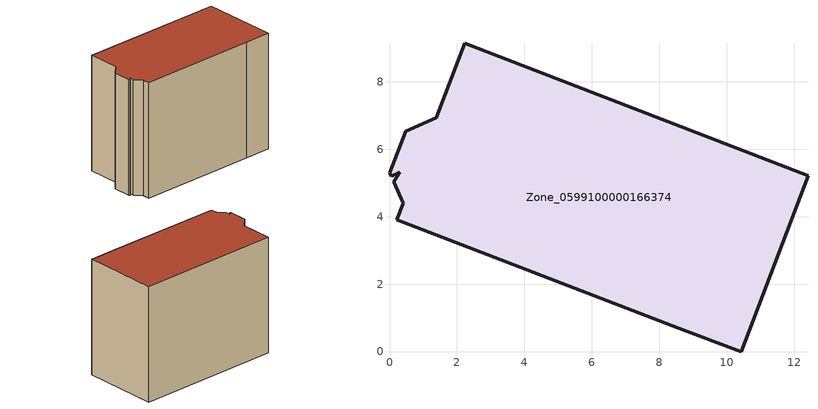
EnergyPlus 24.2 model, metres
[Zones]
Zone_0599100000166374
 floor ground (C_G): 1.38,6.94 2.23,9.14 12.41,5.22 10.42,0 8.57,0.69 0.22,3.92 0.4,4.4 0.12,5.03 0.3,5.31 0.05,5.2 0,5.3 0.48,6.54 z0
 wall outside (C_F): 2.23,9.14 1.38,6.94 0.48,6.54 0,5.3 0.05,5.2 0.3,5.31 0.12,5.03 0.4,4.4 0.22,3.92 8.57,0.69 10.42,0 12.41,5.22 2.23,9.14 z0:8.64
 roof outside (C_R): 1.38,6.94 0.48,6.54 0,5.3 0.05,5.2 0.3,5.31 0.12,5.03 0.4,4.4 0.22,3.92 8.57,0.69 10.42,0 12.41,5.22 2.23,9.14 z8.64
[BUILDING]
Pand.0599100000166374: North Axis=0; Terrain=City; Loads Convergence Tolerance Value=0.04; Temperature Convergence Tolerance Value=0.4; Solar Distribution=FullExterior; Maximum Number of Warmup Days=25; Minimum Number of Warmup Days=1
[Site:Location]
Rotterdam.The.Hague.AP_ZH_NLD Design_Conditions: Latitude=51.96; Longitude=4.45; Time Zone=1; Elevation=-4.5
[SITE:GROUNDTEMPERATURE:BUILDINGSURFACE]
18, 18, 18, 18, 18, 18, 18, 18, 18, 18, 18, 18
[MATERIAL] Thermal Absorptance=0.9; Solar Absorptance=0.7; Visible Absorptance=0.7
Name | Roughness | Thickness | Conductivity | Density | Specific Heat
G.TI.1946 | MediumSmooth | 0.15 | 1 | 540 | 1210
F.TI.1946 | Rough | 0.3 | 0.857143 | 1920 | 840
R.TI.1946 | MediumRough | 0.2 | 0.1 | 1500 | 1000
[CONSTRUCTION]
C_G: G.TI.1946
C_F: F.TI.1946
C_R: R.TI.1946
[ZONE]
Zone_0599100000166374: Type=1; Multiplier=1; Ceiling Height=Autocalculate; Volume=Autocalculate; Floor Area=autocalculate; Part of Total Floor Area=Yes
[ZONEINFILTRATION:DESIGNFLOWRATE]
Infil_Zone_0599100000166374: Zone or ZoneList or Space or SpaceList=Zone_0599100000166374; Schedule=AlwaysOn; Design Flow Rate Calculation Method=Flow/Area; Flow Rate per Floor Area=0.003; Constant Term Coefficient=1; Temperature Term Coefficient=0; Velocity Term Coefficient=0; Velocity Squared Term Coefficient=0
[HVACTEMPLATE:ZONE:IDEALLOADSAIRSYSTEM]
Zone_0599100000166374: Maximum Heating Supply Air Temperature=50; Minimum Cooling Supply Air Temperature=13; Maximum Heating Supply Air Humidity Ratio=0.0156; Minimum Cooling Supply Air Humidity Ratio=0.0077; Heating Limit=NoLimit; Cooling Limit=NoLimit; Dehumidification Control Type=ConstantSensibleHeatRatio; Cooling Sensible Heat Ratio=0.7; Dehumidification Setpoint=60; Humidification Control Type=None; Humidification Setpoint=30; Outdoor Air Method=None; Outdoor Air Flow Rate per Person=0.00944; Outdoor Air Flow Rate per Zone Floor Area=0; Outdoor Air Flow Rate per Zone=0; Demand Controlled Ventilation Type=None; Outdoor Air Economizer Type=NoEconomizer; Heat Recovery Type=None; Sensible Heat Recovery Effectiveness=0.7; Latent Heat Recovery Effectiveness=0.65
[ZONECONTROL:THERMOSTAT]
ThermostatControl_Zone_0599100000166374: Zone or ZoneList=Zone_0599100000166374; Control Type Schedule=DualSetpointControlType; Control 1=Thermostat_Zone_0599100000166374; Temperature Difference Between Cutout And Setpoint=0
[THERMOSTATSETPOINT:DUALSETPOINT]
Thermostat_Zone_0599100000166374: Heating Setpoint Temperature Schedule=HeatingSetpoint_Zone_0599100000166374; Cooling Setpoint Temperature Schedule=CoolingSetpoint_Zone_0599100000166374
[SCHEDULE:COMPACT]
HeatingSetpoint_Zone_0599100000166374: Through: 12/31, For: AllDays, Until: 24:00, 21
CoolingSetpoint_Zone_0599100000166374: Through: 12/31, For: AllDays, Until: 24:00, 24
DualSetpointControlType: Through: 12/31, For: AllDays, Until: 24:00, 4
AlwaysOn: Through: 12/31, For: AllDays, Until: 24:00, 1
